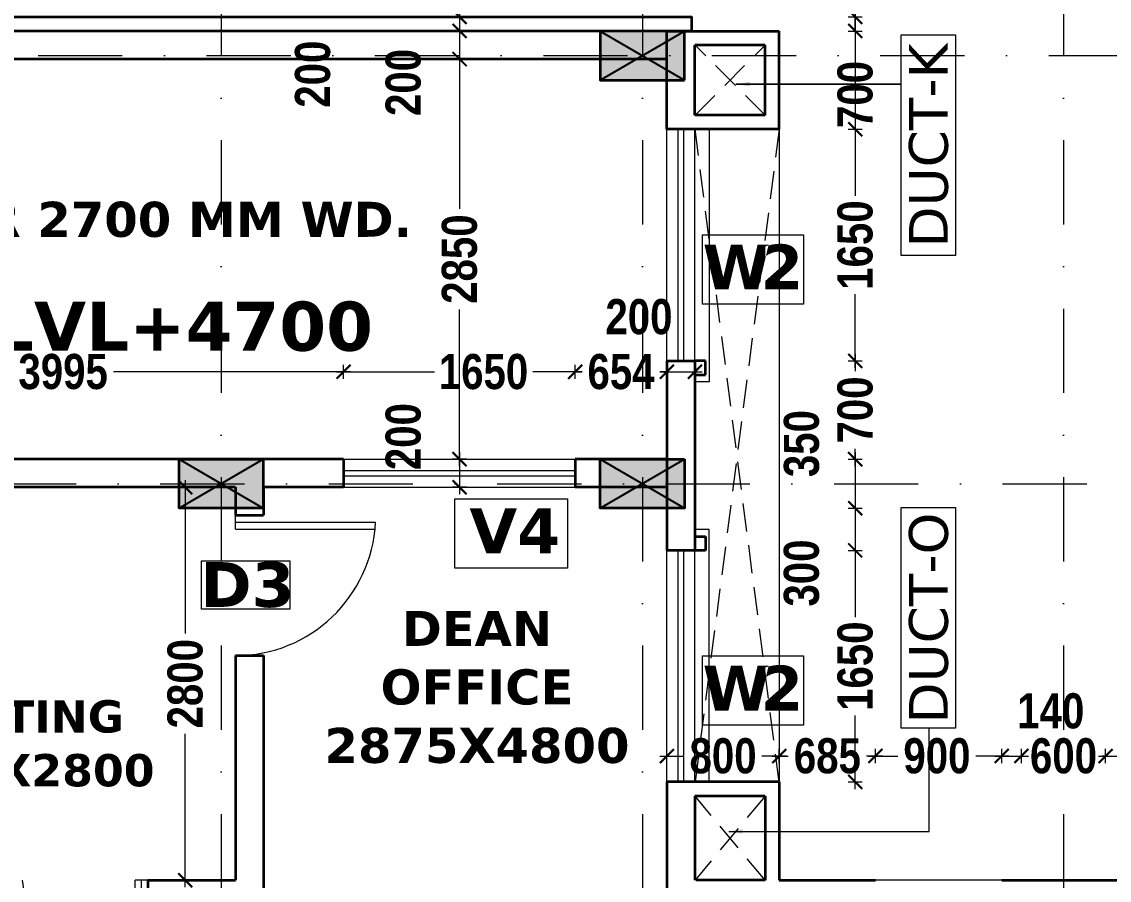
# Model space of a CAD drawing. Header units: millimetres. Extents: x -3092155 to 4513934, y -12317808 to 1850003.
# Drawn here: x -398756 to -391008, y -5721576 to -5715460 of the extents above; entities that cross this region are included whole.
import ezdxf

# ---------------------------------------------------------------- set-up
doc = ezdxf.new("R2010")
doc.units = ezdxf.units.MM
doc.header["$LTSCALE"] = 2
doc.header["$MEASUREMENT"] = 0
doc.header["$PDMODE"] = 34
doc.header["$PDSIZE"] = 500
doc.linetypes.add('DASHDOT', pattern=[1, 0.5, -0.25, 0, -0.25])
doc.linetypes.add('DASHED2', pattern=[0.375, 0.25, -0.125])
for name, color, linetype, lineweight in [('coloumn', 10, 'Continuous', 35), ('cornice', 12, 'Continuous', 25), ('D DIM', 250, 'Continuous', 9), ('D3', 10, 'Continuous', 5), ('DOOR', 27, 'Continuous', 5), ('DUCT', 37, 'Continuous', 35), ('expen. jt.', 130, 'Continuous', 35), ('glass', 5, 'Continuous', 15), ('GRID', 251, 'DASHDOT', 5), ('SILL', 74, 'Continuous', 9), ('TEXT', 7, 'Continuous', 13), ('VENTI', 162, 'Continuous', 5), ('W2', 162, 'Continuous', 5), ('WAll', 250, 'Continuous', 35)]:
    doc.layers.add(name, color=color, linetype=linetype, lineweight=lineweight)
doc.layers.add('DOT', color=7, linetype='DASHED2', lineweight=0, true_color=0x89067c)
doc.layers.add('duct text', color=7, linetype='Continuous', lineweight=5, true_color=0x30182a)
doc.styles.add('door', font='arial.ttf', dxfattribs={"height": 70})
doc.styles.add('INNER DIM', font='ARIALNB.TTF', dxfattribs={"height": 250})
doc.styles.add('style2', font='verdana.ttf')
doc.dimstyles.new('DOOR', dxfattribs={"dimtxt": 100, "dimasz": 100, "dimexe": 25, "dimexo": 50, "dimgap": 25, "dimtad": 0, "dimtih": 1, "dimtoh": 1, "dimdec": 0, "dimzin": 3, "dimdsep": 46, "dimtxsty": 'door', "dimblk": 'OBLIQUE', "dimcen": 200, "dimclrd": 256, "dimclre": 256, "dimclrt": 256, "dimadec": 0, "dimazin": 0, "dimtfac": 1, "dimtdec": 0, "dimtofl": 0, "dimtmove": 2, "dimatfit": 3, "dimfxl": 300, "dimfxlon": 1, "dimfrac": 1, "dimtolj": 1, "dimtzin": 0, "dimlwd": -1, "dimlwe": -1, "dimarcsym": 0})
doc.dimstyles.new('external final', dxfattribs={"dimscale": 0, "dimtxt": 250, "dimasz": 100, "dimexe": 50, "dimexo": 50, "dimgap": 50, "dimtad": 0, "dimdec": 0, "dimzin": 0, "dimdsep": 46, "dimtxsty": 'INNER DIM', "dimblk": 'ARCHTICK', "dimcen": 100, "dimdle": 50, "dimclrd": 256, "dimclre": 256, "dimclrt": 256, "dimadec": 0, "dimazin": 0, "dimtfac": 1, "dimtdec": 0, "dimtix": 1, "dimtmove": 1, "dimatfit": 3, "dimfxl": 50, "dimfxlon": 1, "dimtolj": 1, "dimtzin": 0, "dimlwd": -1, "dimlwe": -1, "dimarcsym": 1})
doc.dimstyles.new('INNER DIM', dxfattribs={"dimscale": 0, "dimtxt": 250, "dimasz": 100, "dimexe": 50, "dimexo": 50, "dimgap": 50, "dimtad": 0, "dimdec": 0, "dimzin": 0, "dimdsep": 46, "dimtxsty": 'INNER DIM', "dimblk": 'ARCHTICK', "dimcen": 100, "dimdle": 50, "dimclrd": 256, "dimclre": 256, "dimclrt": 256, "dimadec": 0, "dimazin": 0, "dimtfac": 1, "dimtdec": 0, "dimtix": 1, "dimtmove": 2, "dimatfit": 3, "dimfxl": 50, "dimfxlon": 1, "dimtolj": 1, "dimtzin": 0, "dimlwd": -1, "dimlwe": -1, "dimarcsym": 1})

# ---------------------------------------------------------------- blocks, each defined once
blk = doc.blocks.new('1000 DOOR R')
at = {"layer": 'DOOR', "color": 252, "ltscale": 200}
for p, q in [((-900, -900), (0, -900)), ((-900, -900), (-900, -950)), ((0, -1000), (0, -900)), ((-900, -950), (0, -950))]:
    blk.add_line(p, q, dxfattribs=at)
blk.add_arc((96.2, -1003), 1001.5, 95.46124, 174.09882, dxfattribs=at)
blk = doc.blocks.new('A$C782B46B9')
at = {"layer": 'DOOR', "ltscale": 100}
for p, q in [((998.8, 100), (3.8, 100)), ((998.8, 100), (998.8, 0)), ((998.8, 50), (0, 50))]:
    blk.add_line(p, q, dxfattribs=at)
blk.add_arc((998.8, 0), 1000, 90, 177.13402, dxfattribs=at)
blk = doc.blocks.new('_ArchTick')
at = {"color": 0, "linetype": 'ByBlock', "const_width": 0.15}
blk.add_lwpolyline([(-0.5, -0.5), (0.5, 0.5)], dxfattribs=at)
blk = doc.blocks.new('*D614')
at = {"layer": 'D DIM', "ltscale": 100, "transparency": 16777216}
for p, q in [((-392868.2, -5716226.2), (-392768.2, -5716226.2)), ((-392818.2, -5716176.2), (-392818.2, -5716701)), ((-392818.2, -5717926.2), (-392818.2, -5717401.5)), ((-392868.2, -5717876.2), (-392768.2, -5717876.2))]:
    blk.add_line(p, q, dxfattribs=at)
at = {"layer": 'Defpoints', "color": 0, "lineweight": 50, "ltscale": 100, "transparency": 16777216}
for p in [(-393359.7, -5716226.2), (-393959.3, -5717876.2), (-392818.2, -5717876.2)]:
    blk.add_point(p, dxfattribs=at)
at = {"layer": 'D DIM', "ltscale": 100, "transparency": 16777216, "xscale": 100, "yscale": 100, "zscale": 100}
for p, rotation in [((-392818.2, -5716226.2), 90), ((-392818.2, -5717876.2), 270)]:
    blk.add_blockref('_ArchTick', p, dxfattribs=dict(at, rotation=rotation))
at = {"layer": 'D DIM', "ltscale": 100, "transparency": 16777216, "insert": (-392818.2, -5717051.2), "char_height": 250, "attachment_point": 5, "rotation": 90, "style": 'INNER DIM'}
blk.add_mtext('\\A1;1650', dxfattribs=at)
blk = doc.blocks.new('*D615')
at = {"layer": 'D DIM', "ltscale": 100, "transparency": 16777216}
for p, q in [((-392818.2, -5717826.2), (-392818.2, -5717950.4)), ((-392868.2, -5717876.2), (-392768.2, -5717876.2)), ((-392818.2, -5718626.2), (-392818.2, -5718502.1)), ((-392868.2, -5718576.2), (-392768.2, -5718576.2))]:
    blk.add_line(p, q, dxfattribs=at)
at = {"layer": 'Defpoints', "color": 0, "lineweight": 50, "ltscale": 100, "transparency": 16777216}
for p in [(-393959.3, -5717876.2), (-394034.3, -5718576.2), (-392818.2, -5718576.2)]:
    blk.add_point(p, dxfattribs=at)
at = {"layer": 'D DIM', "ltscale": 100, "transparency": 16777216, "xscale": 100, "yscale": 100, "zscale": 100}
for p, rotation in [((-392818.2, -5717876.2), 90), ((-392818.2, -5718576.2), 270)]:
    blk.add_blockref('_ArchTick', p, dxfattribs=dict(at, rotation=rotation))
at = {"layer": 'D DIM', "ltscale": 100, "transparency": 16777216, "insert": (-392818.2, -5718226.2), "char_height": 250, "attachment_point": 5, "rotation": 90, "style": 'INNER DIM'}
blk.add_mtext('\\A1;700', dxfattribs=at)
blk = doc.blocks.new('*D118')
at = {"layer": 'D DIM', "ltscale": 100, "transparency": 16777216}
for p, q in [((-392817.8, -5718526.2), (-392817.8, -5718976.2)), ((-392867.8, -5718576.2), (-392767.8, -5718576.2)), ((-392867.8, -5718926.2), (-392767.8, -5718926.2))]:
    blk.add_line(p, q, dxfattribs=at)
at = {"layer": 'Defpoints', "color": 0, "lineweight": 50, "ltscale": 100, "transparency": 16777216}
for p in [(-394034.3, -5718576.2), (-394034.3, -5718926.2), (-392817.8, -5718926.2)]:
    blk.add_point(p, dxfattribs=at)
at = {"layer": 'D DIM', "ltscale": 100, "transparency": 16777216, "xscale": 100, "yscale": 100, "zscale": 100}
for p, rotation in [((-392817.8, -5718576.2), 90), ((-392817.8, -5718926.2), 270)]:
    blk.add_blockref('_ArchTick', p, dxfattribs=dict(at, rotation=rotation))
at = {"layer": 'D DIM', "ltscale": 100, "transparency": 16777216, "insert": (-393199.6, -5718465.5), "char_height": 250, "attachment_point": 5, "rotation": 90, "style": 'INNER DIM'}
blk.add_mtext('\\A1;350', dxfattribs=at)
blk = doc.blocks.new('*D616')
at = {"layer": 'D DIM', "ltscale": 100, "transparency": 16777216}
for p, q in [((-392818.2, -5718876.2), (-392818.2, -5719276.2)), ((-392868.2, -5718926.2), (-392768.2, -5718926.2)), ((-392868.2, -5719226.2), (-392768.2, -5719226.2))]:
    blk.add_line(p, q, dxfattribs=at)
at = {"layer": 'Defpoints', "color": 0, "lineweight": 50, "ltscale": 100, "transparency": 16777216}
for p in [(-394034.3, -5718926.2), (-393959.7, -5719226.2), (-392818.2, -5719226.2)]:
    blk.add_point(p, dxfattribs=at)
at = {"layer": 'D DIM', "ltscale": 100, "transparency": 16777216, "xscale": 100, "yscale": 100, "zscale": 100}
for p, rotation in [((-392818.2, -5718926.2), 90), ((-392818.2, -5719226.2), 270)]:
    blk.add_blockref('_ArchTick', p, dxfattribs=dict(at, rotation=rotation))
at = {"layer": 'D DIM', "ltscale": 100, "transparency": 16777216, "insert": (-393200, -5719387.6), "char_height": 250, "attachment_point": 5, "rotation": 90, "style": 'INNER DIM'}
blk.add_mtext('\\A1;300', dxfattribs=at)
blk = doc.blocks.new('*D617')
at = {"layer": 'D DIM', "ltscale": 100, "transparency": 16777216}
for p, q in [((-392818.2, -5719176.2), (-392818.2, -5719701)), ((-392868.2, -5719226.2), (-392768.2, -5719226.2)), ((-392818.2, -5720926.2), (-392818.2, -5720401.5)), ((-392868.2, -5720876.2), (-392768.2, -5720876.2))]:
    blk.add_line(p, q, dxfattribs=at)
at = {"layer": 'Defpoints', "color": 0, "lineweight": 50, "ltscale": 100, "transparency": 16777216}
for p in [(-393959.7, -5719226.2), (-393359.7, -5720876.2), (-392818.2, -5720876.2)]:
    blk.add_point(p, dxfattribs=at)
at = {"layer": 'D DIM', "ltscale": 100, "transparency": 16777216, "xscale": 100, "yscale": 100, "zscale": 100}
for p, rotation in [((-392818.2, -5719226.2), 90), ((-392818.2, -5720876.2), 270)]:
    blk.add_blockref('_ArchTick', p, dxfattribs=dict(at, rotation=rotation))
at = {"layer": 'D DIM', "ltscale": 100, "transparency": 16777216, "insert": (-392818.2, -5720051.2), "char_height": 250, "attachment_point": 5, "rotation": 90, "style": 'INNER DIM'}
blk.add_mtext('\\A1;1650', dxfattribs=at)
blk = doc.blocks.new('*D119')
at = {"layer": 'D DIM', "ltscale": 100, "transparency": 16777216}
for p, q in [((-393359.3, -5720741.1), (-393359.3, -5720641.1)), ((-392673.8, -5720741.1), (-392673.8, -5720641.1)), ((-393409.3, -5720691.1), (-393295.1, -5720691.1)), ((-392623.8, -5720691.1), (-392738, -5720691.1))]:
    blk.add_line(p, q, dxfattribs=at)
at = {"layer": 'Defpoints', "color": 0, "lineweight": 50, "ltscale": 100, "transparency": 16777216}
for p in [(-392673.8, -5720691.1), (-393359.3, -5721326.2), (-392673.8, -5721576.2)]:
    blk.add_point(p, dxfattribs=at)
at = {"layer": 'D DIM', "ltscale": 100, "transparency": 16777216, "xscale": 100, "yscale": 100, "zscale": 100}
for p, rotation in [((-393359.3, -5720691.1), 180.0000124864395), ((-392673.8, -5720691.1), 1.248643952554069e-05)]:
    blk.add_blockref('_ArchTick', p, dxfattribs=dict(at, rotation=rotation))
at = {"layer": 'D DIM', "ltscale": 100, "transparency": 16777216, "insert": (-393016.5, -5720691.1), "char_height": 250, "attachment_point": 5, "rotation": 0.00001, "style": 'INNER DIM'}
blk.add_mtext('\\A1;685', dxfattribs=at)
blk = doc.blocks.new('*D120')
at = {"layer": 'D DIM', "ltscale": 100, "transparency": 16777216}
for p, q in [((-392673.8, -5720741.1), (-392673.8, -5720641.1)), ((-391773.8, -5720741.1), (-391773.8, -5720641.1)), ((-392723.8, -5720691.1), (-392513.4, -5720691.1)), ((-391723.8, -5720691.1), (-391958.6, -5720691.1))]:
    blk.add_line(p, q, dxfattribs=at)
at = {"layer": 'Defpoints', "color": 0, "lineweight": 50, "ltscale": 100, "transparency": 16777216}
for p in [(-391773.8, -5720691.1), (-392673.8, -5721576.2), (-391773.8, -5721576.2)]:
    blk.add_point(p, dxfattribs=at)
at = {"layer": 'D DIM', "ltscale": 100, "transparency": 16777216, "xscale": 100, "yscale": 100, "zscale": 100}
for p, rotation in [((-392673.8, -5720691.1), 180.0000124864395), ((-391773.8, -5720691.1), 1.248643952554069e-05)]:
    blk.add_blockref('_ArchTick', p, dxfattribs=dict(at, rotation=rotation))
at = {"layer": 'D DIM', "ltscale": 100, "transparency": 16777216, "insert": (-392236, -5720691.1), "char_height": 250, "attachment_point": 5, "rotation": 0.00001, "style": 'INNER DIM'}
blk.add_mtext('\\A1;900', dxfattribs=at)
blk = doc.blocks.new('*D618')
at = {"layer": 'D DIM', "ltscale": 100, "transparency": 16777216}
for p, q in [((-391774.2, -5720741.1), (-391774.2, -5720641.1)), ((-391634.3, -5720741.1), (-391634.3, -5720641.1)), ((-391824.2, -5720691.1), (-391584.3, -5720691.1))]:
    blk.add_line(p, q, dxfattribs=at)
at = {"layer": 'Defpoints', "color": 0, "lineweight": 50, "ltscale": 100, "transparency": 16777216}
for p in [(-391634.3, -5720691.1), (-391774.2, -5721576.2), (-391634.3, -5721576.2)]:
    blk.add_point(p, dxfattribs=at)
at = {"layer": 'D DIM', "ltscale": 100, "transparency": 16777216, "xscale": 100, "yscale": 100, "zscale": 100}
for p, rotation in [((-391774.2, -5720691.1), 180.0000124864395), ((-391634.3, -5720691.1), 1.248643952554069e-05)]:
    blk.add_blockref('_ArchTick', p, dxfattribs=dict(at, rotation=rotation))
at = {"layer": 'D DIM', "ltscale": 100, "transparency": 16777216, "insert": (-391424.7, -5720371), "char_height": 250, "attachment_point": 5, "rotation": 0.00001, "style": 'INNER DIM'}
blk.add_mtext('\\A1;140', dxfattribs=at)
blk = doc.blocks.new('*D121')
at = {"layer": 'D DIM', "ltscale": 100, "transparency": 16777216}
for p, q in [((-391634.3, -5720741.1), (-391634.3, -5720641.1)), ((-391034.3, -5720741.1), (-391034.3, -5720641.1)), ((-391634.3, -5720691.1), (-391610.2, -5720691.1)), ((-391034.3, -5720691.1), (-391058.4, -5720691.1))]:
    blk.add_line(p, q, dxfattribs=at)
at = {"layer": 'Defpoints', "color": 0, "lineweight": 50, "ltscale": 100, "transparency": 16777216}
for p in [(-391034.3, -5720691.1), (-391634.3, -5721576.2), (-391034.3, -5721576.2)]:
    blk.add_point(p, dxfattribs=at)
at = {"layer": 'D DIM', "ltscale": 100, "transparency": 16777216, "insert": (-391334.3, -5720691.1), "char_height": 250, "attachment_point": 5, "rotation": 0.00001, "style": 'INNER DIM'}
blk.add_mtext('\\A1;600', dxfattribs=at)
blk = doc.blocks.new('*D619')
at = {"layer": 'D DIM', "ltscale": 100, "transparency": 16777216}
for p, q in [((-391034.3, -5720741.1), (-391034.3, -5720641.1)), ((-390094.3, -5720741.1), (-390094.3, -5720641.1)), ((-391084.3, -5720691.1), (-390841.7, -5720691.1)), ((-390044.3, -5720691.1), (-390286.9, -5720691.1))]:
    blk.add_line(p, q, dxfattribs=at)
at = {"layer": 'Defpoints', "color": 0, "lineweight": 50, "ltscale": 100, "transparency": 16777216}
for p in [(-390094.3, -5720691.1), (-391034.3, -5721576.2), (-390094.3, -5721576.2)]:
    blk.add_point(p, dxfattribs=at)
at = {"layer": 'D DIM', "ltscale": 100, "transparency": 16777216, "xscale": 100, "yscale": 100, "zscale": 100}
for p, rotation in [((-391034.3, -5720691.1), 180.0000124864395), ((-390094.3, -5720691.1), 1.248643952554069e-05)]:
    blk.add_blockref('_ArchTick', p, dxfattribs=dict(at, rotation=rotation))
at = {"layer": 'D DIM', "ltscale": 100, "transparency": 16777216, "insert": (-390564.3, -5720691.1), "char_height": 250, "attachment_point": 5, "rotation": 0.00001, "style": 'INNER DIM'}
blk.add_mtext('\\A1;940', dxfattribs=at)
blk = doc.blocks.new('TGTG')
at = {"layer": 'W2', "lineweight": 15, "ltscale": 0.1}
for p, q in [((-1113180.4, -7689731.8), (-1112459.8, -7689731.8)), ((-1113180.4, -7690225.8), (-1113180.4, -7689731.8)), ((-1112459.8, -7689731.8), (-1112459.8, -7690225.8)), ((-1112459.8, -7690225.8), (-1113180.4, -7690225.8))]:
    blk.add_line(p, q, dxfattribs=at)
at = {"layer": 'W2', "ltscale": 100, "insert": (-1113179.2, -7689802.3), "char_height": 320, "width": 715.003, "attachment_point": 1, "style": 'style2'}
blk.add_mtext('{\\fVerdana|b1|i0|c0|p34;\\T0.8;W2}', dxfattribs=at)
blk = doc.blocks.new('*D724')
at = {"layer": 'D DIM', "ltscale": 100, "transparency": 16777216}
for p, q in [((-400458.8, -5718003.9), (-400458.8, -5717903.9)), ((-396463.8, -5718003.9), (-396463.8, -5717903.9)), ((-400508.8, -5717953.9), (-398820.1, -5717953.9)), ((-396413.8, -5717953.9), (-398102.5, -5717953.9))]:
    blk.add_line(p, q, dxfattribs=at)
at = {"layer": 'Defpoints', "color": 0, "lineweight": 50, "ltscale": 100, "transparency": 16777216}
for p in [(-396463.8, -5717953.9), (-400458.8, -5718576.2), (-396463.8, -5718576.2)]:
    blk.add_point(p, dxfattribs=at)
at = {"layer": 'D DIM', "ltscale": 100, "transparency": 16777216, "xscale": 100, "yscale": 100, "zscale": 100, "rotation": 180}
blk.add_blockref('_ArchTick', (-400458.8, -5717953.9), dxfattribs=at)
at = {"layer": 'D DIM', "ltscale": 100, "transparency": 16777216, "xscale": 100, "yscale": 100, "zscale": 100}
blk.add_blockref('_ArchTick', (-396463.8, -5717953.9), dxfattribs=at)
at = {"layer": 'D DIM', "ltscale": 100, "transparency": 16777216, "insert": (-398461.3, -5717953.9), "char_height": 250, "attachment_point": 5, "style": 'INNER DIM'}
blk.add_mtext('\\A1;3995', dxfattribs=at)
blk = doc.blocks.new('*D725')
at = {"layer": 'D DIM', "ltscale": 100, "transparency": 16777216}
for p, q in [((-396463.8, -5718003.9), (-396463.8, -5717903.9)), ((-394813.8, -5718003.9), (-394813.8, -5717903.9)), ((-396513.8, -5717953.9), (-395816.6, -5717953.9)), ((-394763.8, -5717953.9), (-395116.1, -5717953.9))]:
    blk.add_line(p, q, dxfattribs=at)
at = {"layer": 'Defpoints', "color": 0, "lineweight": 50, "ltscale": 100, "transparency": 16777216}
for p in [(-394813.8, -5717953.9), (-396463.8, -5718576.2), (-394813.8, -5718576.2)]:
    blk.add_point(p, dxfattribs=at)
at = {"layer": 'D DIM', "ltscale": 100, "transparency": 16777216, "xscale": 100, "yscale": 100, "zscale": 100, "rotation": 180}
blk.add_blockref('_ArchTick', (-396463.8, -5717953.9), dxfattribs=at)
at = {"layer": 'D DIM', "ltscale": 100, "transparency": 16777216, "xscale": 100, "yscale": 100, "zscale": 100}
blk.add_blockref('_ArchTick', (-394813.8, -5717953.9), dxfattribs=at)
at = {"layer": 'D DIM', "ltscale": 100, "transparency": 16777216, "insert": (-395466.4, -5717953.9), "char_height": 250, "attachment_point": 5, "style": 'INNER DIM'}
blk.add_mtext('\\A1;1650', dxfattribs=at)
blk = doc.blocks.new('*D726')
at = {"layer": 'D DIM', "ltscale": 100, "transparency": 16777216}
for p, q in [((-394813.8, -5718003.9), (-394813.8, -5717903.9)), ((-394159.7, -5718003.9), (-394159.7, -5717903.9)), ((-394813.8, -5717953.9), (-394766.3, -5717953.9)), ((-394159.7, -5717953.9), (-394207.2, -5717953.9))]:
    blk.add_line(p, q, dxfattribs=at)
at = {"layer": 'Defpoints', "color": 0, "lineweight": 50, "ltscale": 100, "transparency": 16777216}
for p in [(-394159.7, -5717953.9), (-394159.7, -5718551.2), (-394813.8, -5718576.2)]:
    blk.add_point(p, dxfattribs=at)
at = {"layer": 'D DIM', "ltscale": 100, "transparency": 16777216, "insert": (-394486.8, -5717953.9), "char_height": 250, "attachment_point": 5, "style": 'INNER DIM'}
blk.add_mtext('\\A1;654', dxfattribs=at)
blk = doc.blocks.new('*D727')
at = {"layer": 'D DIM', "ltscale": 100, "transparency": 16777216}
for p, q in [((-394159.7, -5718003.9), (-394159.7, -5717903.9)), ((-393959.7, -5718003.9), (-393959.7, -5717903.9)), ((-394209.7, -5717953.9), (-393909.7, -5717953.9))]:
    blk.add_line(p, q, dxfattribs=at)
at = {"layer": 'Defpoints', "color": 0, "lineweight": 50, "ltscale": 100, "transparency": 16777216}
for p in [(-393959.7, -5717953.9), (-394159.7, -5718551.2), (-393959.7, -5718551.2)]:
    blk.add_point(p, dxfattribs=at)
at = {"layer": 'D DIM', "ltscale": 100, "transparency": 16777216, "xscale": 100, "yscale": 100, "zscale": 100, "rotation": 180}
blk.add_blockref('_ArchTick', (-394159.7, -5717953.9), dxfattribs=at)
at = {"layer": 'D DIM', "ltscale": 100, "transparency": 16777216, "xscale": 100, "yscale": 100, "zscale": 100}
blk.add_blockref('_ArchTick', (-393959.7, -5717953.9), dxfattribs=at)
at = {"layer": 'D DIM', "ltscale": 100, "transparency": 16777216, "insert": (-394358.8, -5717562.9), "char_height": 250, "attachment_point": 5, "style": 'INNER DIM'}
blk.add_mtext('\\A1;200', dxfattribs=at)
blk = doc.blocks.new('*D730')
at = {"layer": 'D DIM', "ltscale": 100, "transparency": 16777216}
for p, q in [((1048.8, 410.6), (-438739.1, 410.6)), ((-438689.1, 360.6), (-438689.1, 460.6)), ((998.8, 360.6), (998.8, 460.6))]:
    blk.add_line(p, q, dxfattribs=at)
at = {"layer": 'Defpoints', "color": 0, "lineweight": 50, "ltscale": 100, "transparency": 16777216}
for p in [(-438689.1, 410.6), (998.8, 0), (-438689.1, -5723126.2)]:
    blk.add_point(p, dxfattribs=at)
at = {"layer": 'D DIM', "ltscale": 100, "transparency": 16777216, "xscale": 100, "yscale": 100, "zscale": 100, "rotation": 180}
blk.add_blockref('_ArchTick', (-438689.1, 410.6), dxfattribs=at)
at = {"layer": 'D DIM', "ltscale": 100, "transparency": 16777216, "xscale": 100, "yscale": 100, "zscale": 100}
blk.add_blockref('_ArchTick', (998.8, 410.6), dxfattribs=at)
at = {"layer": 'D DIM', "ltscale": 100, "transparency": 16777216, "insert": (1326.5, 835.2), "char_height": 250, "attachment_point": 5, "style": 'INNER DIM'}
blk.add_mtext('\\A1;439688', dxfattribs=at)
blk = doc.blocks.new('*D334')
at = {"layer": 'D DIM', "ltscale": 100, "transparency": 16777216}
for p, q in [((-395586.9, -5715226.2), (-395686.9, -5715226.2)), ((-395636.9, -5715176.2), (-395636.9, -5715476.2)), ((-395586.9, -5715426.2), (-395686.9, -5715426.2))]:
    blk.add_line(p, q, dxfattribs=at)
at = {"layer": 'Defpoints', "color": 0, "lineweight": 50, "ltscale": 100, "transparency": 16777216}
for p in [(-395306.3, -5715226.2), (-395636.9, -5715426.2), (-395306.3, -5715426.2)]:
    blk.add_point(p, dxfattribs=at)
at = {"layer": 'D DIM', "ltscale": 100, "transparency": 16777216, "xscale": 100, "yscale": 100, "zscale": 100}
for p, rotation in [((-395636.9, -5715226.2), 90), ((-395636.9, -5715426.2), 270)]:
    blk.add_blockref('_ArchTick', p, dxfattribs=dict(at, rotation=rotation))
at = {"layer": 'D DIM', "ltscale": 100, "transparency": 16777216, "insert": (-396682.9, -5715833.8), "char_height": 250, "attachment_point": 5, "rotation": 90, "style": 'INNER DIM'}
blk.add_mtext('\\A1;200', dxfattribs=at)
blk = doc.blocks.new('*D335')
at = {"layer": 'D DIM', "ltscale": 100, "transparency": 16777216}
for p, q in [((-395586.9, -5715526.2), (-395686.9, -5715526.2)), ((-395636.9, -5715476.2), (-395636.9, -5715776.2)), ((-395586.9, -5715726.2), (-395686.9, -5715726.2))]:
    blk.add_line(p, q, dxfattribs=at)
at = {"layer": 'Defpoints', "color": 0, "lineweight": 50, "ltscale": 100, "transparency": 16777216}
for p in [(-395306.3, -5715526.2), (-395636.9, -5715726.2), (-395306.3, -5715726.2)]:
    blk.add_point(p, dxfattribs=at)
at = {"layer": 'D DIM', "ltscale": 100, "transparency": 16777216, "xscale": 100, "yscale": 100, "zscale": 100}
for p, rotation in [((-395636.9, -5715526.2), 90), ((-395636.9, -5715726.2), 270)]:
    blk.add_blockref('_ArchTick', p, dxfattribs=dict(at, rotation=rotation))
at = {"layer": 'D DIM', "ltscale": 100, "transparency": 16777216, "insert": (-396037.4, -5715892.6), "char_height": 250, "attachment_point": 5, "rotation": 90, "style": 'INNER DIM'}
blk.add_mtext('\\A1;200', dxfattribs=at)
blk = doc.blocks.new('*D336')
at = {"layer": 'D DIM', "ltscale": 100, "transparency": 16777216}
for p, q in [((-395636.9, -5715676.2), (-395636.9, -5716793.3)), ((-395586.9, -5715726.2), (-395686.9, -5715726.2)), ((-395636.9, -5718626.2), (-395636.9, -5717509.2)), ((-395586.9, -5718576.2), (-395686.9, -5718576.2))]:
    blk.add_line(p, q, dxfattribs=at)
at = {"layer": 'Defpoints', "color": 0, "lineweight": 50, "ltscale": 100, "transparency": 16777216}
for p in [(-395306.3, -5715726.2), (-395636.9, -5718576.2), (-395306.3, -5718576.2)]:
    blk.add_point(p, dxfattribs=at)
at = {"layer": 'D DIM', "ltscale": 100, "transparency": 16777216, "xscale": 100, "yscale": 100, "zscale": 100}
for p, rotation in [((-395636.9, -5715726.2), 90), ((-395636.9, -5718576.2), 270)]:
    blk.add_blockref('_ArchTick', p, dxfattribs=dict(at, rotation=rotation))
at = {"layer": 'D DIM', "ltscale": 100, "transparency": 16777216, "insert": (-395636.9, -5717151.2), "char_height": 250, "attachment_point": 5, "rotation": 90, "style": 'INNER DIM'}
blk.add_mtext('\\A1;2850', dxfattribs=at)
blk = doc.blocks.new('*D337')
at = {"layer": 'D DIM', "ltscale": 100, "transparency": 16777216}
for p, q in [((-395636.9, -5718526.2), (-395636.9, -5718826.2)), ((-395586.9, -5718576.2), (-395686.9, -5718576.2)), ((-395586.9, -5718776.2), (-395686.9, -5718776.2))]:
    blk.add_line(p, q, dxfattribs=at)
at = {"layer": 'Defpoints', "color": 0, "lineweight": 50, "ltscale": 100, "transparency": 16777216}
for p in [(-395306.3, -5718576.2), (-395636.9, -5718776.2), (-395306.3, -5718776.2)]:
    blk.add_point(p, dxfattribs=at)
at = {"layer": 'D DIM', "ltscale": 100, "transparency": 16777216, "xscale": 100, "yscale": 100, "zscale": 100}
for p, rotation in [((-395636.9, -5718576.2), 90), ((-395636.9, -5718776.2), 270)]:
    blk.add_blockref('_ArchTick', p, dxfattribs=dict(at, rotation=rotation))
at = {"layer": 'D DIM', "ltscale": 100, "transparency": 16777216, "insert": (-396037.4, -5718415.8), "char_height": 250, "attachment_point": 5, "rotation": 90, "style": 'INNER DIM'}
blk.add_mtext('\\A1;200', dxfattribs=at)
blk = doc.blocks.new('*D886')
at = {"layer": 'D DIM', "ltscale": 100, "transparency": 16777216}
for p, q in [((-392818.2, -5715526.2), (-392818.2, -5715426.2)), ((-392868.2, -5715526.2), (-392768.2, -5715526.2)), ((-392818.2, -5715526.2), (-392818.2, -5716226.2)), ((-392868.2, -5716226.2), (-392768.2, -5716226.2)), ((-392818.2, -5716226.2), (-392818.2, -5716326.2))]:
    blk.add_line(p, q, dxfattribs=at)
at = {"layer": 'Defpoints', "color": 0, "lineweight": 50, "ltscale": 100, "transparency": 16777216}
for p in [(-393359.7, -5715526.2), (-393359.7, -5716226.2), (-392818.2, -5716226.2)]:
    blk.add_point(p, dxfattribs=at)
at = {"layer": 'D DIM', "ltscale": 100, "transparency": 16777216, "xscale": 100, "yscale": 100, "zscale": 100}
for p, rotation in [((-392818.2, -5715526.2), 270), ((-392818.2, -5716226.2), 90)]:
    blk.add_blockref('_ArchTick', p, dxfattribs=dict(at, rotation=rotation))
at = {"layer": 'D DIM', "ltscale": 100, "transparency": 16777216, "insert": (-392818.2, -5715978.5), "char_height": 250, "attachment_point": 5, "rotation": 90, "style": 'INNER DIM'}
blk.add_mtext('\\A1;700', dxfattribs=at)
blk = doc.blocks.new('*D887')
at = {"layer": 'D DIM', "ltscale": 100, "transparency": 16777216}
for p, q in [((-392818.2, -5714776.2), (-392818.2, -5714676.2)), ((-392868.2, -5714776.2), (-392768.2, -5714776.2)), ((-392818.2, -5714776.2), (-392818.2, -5715426.2)), ((-392868.2, -5715426.2), (-392768.2, -5715426.2)), ((-392818.2, -5715426.2), (-392818.2, -5715526.2))]:
    blk.add_line(p, q, dxfattribs=at)
at = {"layer": 'Defpoints', "color": 0, "lineweight": 50, "ltscale": 100, "transparency": 16777216}
for p in [(-393359.7, -5714776.2), (-393359.7, -5715426.2), (-392818.2, -5715426.2)]:
    blk.add_point(p, dxfattribs=at)
at = {"layer": 'D DIM', "ltscale": 100, "transparency": 16777216, "xscale": 100, "yscale": 100, "zscale": 100}
for p, rotation in [((-392818.2, -5714776.2), 270), ((-392818.2, -5715426.2), 90)]:
    blk.add_blockref('_ArchTick', p, dxfattribs=dict(at, rotation=rotation))
at = {"layer": 'D DIM', "ltscale": 100, "transparency": 16777216, "insert": (-392818.2, -5715003.1), "char_height": 250, "attachment_point": 5, "rotation": 90, "style": 'INNER DIM'}
blk.add_mtext('\\A1;650', dxfattribs=at)
blk = doc.blocks.new('*D912')
at = {"layer": 'D DIM', "ltscale": 100, "transparency": 16777216}
for p, q in [((-394159.7, -5720741.1), (-394159.7, -5720641.1)), ((-393359.7, -5720741.1), (-393359.7, -5720641.1)), ((-394209.7, -5720691.1), (-394035.8, -5720691.1)), ((-393309.7, -5720691.1), (-393483.7, -5720691.1))]:
    blk.add_line(p, q, dxfattribs=at)
at = {"layer": 'Defpoints', "color": 0, "lineweight": 50, "ltscale": 100, "transparency": 16777216}
for p in [(-394159.7, -5720691.1), (-394159.7, -5720876.2), (-393359.7, -5720876.2)]:
    blk.add_point(p, dxfattribs=at)
at = {"layer": 'D DIM', "ltscale": 100, "transparency": 16777216, "xscale": 100, "yscale": 100, "zscale": 100, "rotation": 180}
blk.add_blockref('_ArchTick', (-394159.7, -5720691.1), dxfattribs=at)
at = {"layer": 'D DIM', "ltscale": 100, "transparency": 16777216, "xscale": 100, "yscale": 100, "zscale": 100}
blk.add_blockref('_ArchTick', (-393359.7, -5720691.1), dxfattribs=at)
at = {"layer": 'D DIM', "ltscale": 100, "transparency": 16777216, "insert": (-393759.7, -5720691.1), "char_height": 250, "attachment_point": 5, "style": 'INNER DIM'}
blk.add_mtext('\\A1;800', dxfattribs=at)
blk = doc.blocks.new('*D924')
at = {"layer": 'D DIM', "ltscale": 100, "transparency": 16777216}
for p, q in [((-397591.6, -5718726.2), (-397591.6, -5719818.3)), ((-397641.6, -5718776.2), (-397541.6, -5718776.2)), ((-397591.6, -5721626.2), (-397591.6, -5720534.2)), ((-397641.6, -5721576.2), (-397541.6, -5721576.2))]:
    blk.add_line(p, q, dxfattribs=at)
at = {"layer": 'Defpoints', "color": 0, "lineweight": 50, "ltscale": 100, "transparency": 16777216}
for p in [(-397969.4, -5718776.2), (-397858.4, -5721576.2), (-397591.6, -5721576.2)]:
    blk.add_point(p, dxfattribs=at)
at = {"layer": 'D DIM', "ltscale": 100, "transparency": 16777216, "xscale": 100, "yscale": 100, "zscale": 100}
for p, rotation in [((-397591.6, -5718776.2), 90), ((-397591.6, -5721576.2), 270)]:
    blk.add_blockref('_ArchTick', p, dxfattribs=dict(at, rotation=rotation))
at = {"layer": 'D DIM', "ltscale": 100, "transparency": 16777216, "insert": (-397591.6, -5720176.2), "char_height": 250, "attachment_point": 5, "rotation": 90, "style": 'INNER DIM'}
blk.add_mtext('\\A1;2800', dxfattribs=at)
blk = doc.blocks.new('F.F')
at = {"layer": 'coloumn', "ltscale": 100}
for points in [[(-166655.3, -5869206.2), (-166655.3, -5868856.2), (-167255.3, -5868856.2), (-167255.3, -5869206.2)], [(-169655.3, -5871906.2), (-169655.3, -5872256.2), (-170255.3, -5872256.2), (-170255.3, -5871906.2)], [(-166655.3, -5871906.2), (-166655.3, -5872256.2), (-167255.3, -5872256.2), (-167255.3, -5871906.2)]]:
    blk.add_hatch(color=256, dxfattribs=at).paths.add_polyline_path(points)
at = {"layer": 'coloumn', "lineweight": 25, "ltscale": 100}
for p, q in [((-167255.3, -5868856.2), (-166655.3, -5869206.2)), ((-167255.3, -5869206.2), (-166655.3, -5868856.2)), ((-170255.3, -5872256.2), (-169655.3, -5871906.2)), ((-170255.3, -5871906.2), (-169655.3, -5872256.2)), ((-167255.3, -5872256.2), (-166655.3, -5871906.2)), ((-167255.3, -5871906.2), (-166655.3, -5872256.2))]:
    blk.add_line(p, q, dxfattribs=at)
at = {"layer": 'coloumn', "ltscale": 100}
for points in [[(-166655.3, -5869206.2), (-166655.3, -5868856.2), (-167255.3, -5868856.2), (-167255.3, -5869206.2)], [(-169655.3, -5871906.2), (-169655.3, -5872256.2), (-170255.3, -5872256.2), (-170255.3, -5871906.2)], [(-166655.3, -5871906.2), (-166655.3, -5872256.2), (-167255.3, -5872256.2), (-167255.3, -5871906.2)]]:
    blk.add_lwpolyline(points, close=True, dxfattribs=at)
blk = doc.blocks.new('_Oblique')
at = {"color": 0, "linetype": 'ByBlock', "lineweight": -2}
blk.add_line((-0.5, -0.5), (0.5, 0.5), dxfattribs=at)
blk = doc.blocks.new('6yuj6kit')
at = {"layer": 'duct text', "ltscale": 0.1}
for points in [[(-103817.8, -5645713.7), (-103817.8, -5644141.2), (-103431.7, -5644141.2), (-103431.7, -5645713.7)], [(-103817.8, -5649079.7), (-103817.8, -5647507.1), (-103431.7, -5647507.1), (-103431.7, -5649079.7)]]:
    blk.add_lwpolyline(points, close=True, dxfattribs=at)
at = {"layer": 'duct text', "ltscale": 0.1, "char_height": 276.639, "width": 1547.237, "attachment_point": 5, "rotation": 90, "style": 'style2'}
for s, insert in [('\\pxt11;DUCT-K', (-103621.3, -5644929.1)), ('\\pxt11;DUCT-O', (-103621.3, -5648295.1))]:
    blk.add_mtext(s, dxfattribs=dict(at, insert=insert))
at = {"layer": 'duct text', "ltscale": 0.1}
for points in [[(-104996.2, -5644492), (-103817.8, -5644492), (-104996.2, -5644492)], [(-105046.1, -5649815.5), (-103618.1, -5649815.5), (-103618.1, -5649079.7)]]:
    blk.add_leader(points, dimstyle='DOOR', dxfattribs=at)

msp = doc.modelspace()

# ---------------------------------------------------------------- linework, layer by layer
at = {"layer": 'D3', "ltscale": 0.1}
msp.add_lwpolyline([(-397474.7, -5719300.8), (-396845.6, -5719300.8), (-396845.6, -5719646), (-397474.7, -5719646)], close=True, dxfattribs=at)
at = {"layer": 'DOT', "ltscale": 400}
for p, q in [((-393959.3, -5716126.2), (-393459.3, -5715626.2)), ((-393459.3, -5716126.2), (-393959.3, -5715626.2)), ((-393359.3, -5720876.2), (-393959.3, -5716226.2)), ((-393359.3, -5716226.2), (-393959.3, -5720876.2)), ((-393459.3, -5721576.2), (-393959.3, -5720976.2)), ((-393459.3, -5720976.2), (-393959.3, -5721576.2))]:
    msp.add_line(p, q, dxfattribs=at)
at = {"layer": 'DUCT', "ltscale": 100}
for p, q in [((-394159.7, -5716226.2), (-394159.7, -5715526.2)), ((-394159.7, -5715526.2), (-393359.7, -5715526.2)), ((-393359.7, -5716226.2), (-393359.7, -5715526.2)), ((-393459.7, -5715626.2), (-393959.7, -5715626.2)), ((-393959.7, -5716126.2), (-393959.7, -5715626.2)), ((-393459.7, -5716126.2), (-393459.7, -5715626.2)), ((-393459.7, -5716126.2), (-393959.7, -5716126.2)), ((-393359.7, -5716226.2), (-394159.7, -5716226.2)), ((-394159.7, -5717876.2), (-394159.7, -5719226.2)), ((-394159.7, -5717876.2), (-393959.3, -5717876.2)), ((-393959.7, -5717876.2), (-393959.7, -5719226.2)), ((-393884.3, -5717876.2), (-393959.3, -5717876.2)), ((-393884.3, -5717976.2), (-393884.3, -5717876.2)), ((-393959.3, -5717976.2), (-393884.3, -5717976.2)), ((-393959.3, -5719126.2), (-393884.3, -5719126.2)), ((-393884.3, -5719126.2), (-393884.3, -5719226.2)), ((-393959.7, -5719226.2), (-394159.7, -5719226.2)), ((-393884.3, -5719226.2), (-393959.3, -5719226.2)), ((-393359.7, -5720876.2), (-394159.7, -5720876.2)), ((-394159.7, -5720876.2), (-394159.7, -5721776.2)), ((-393359.7, -5720876.2), (-393359.7, -5721576.2)), ((-393959.7, -5720976.2), (-393959.7, -5721576.2)), ((-393459.7, -5720976.2), (-393959.7, -5720976.2)), ((-393459.7, -5720976.2), (-393459.7, -5721576.2)), ((-393459.7, -5721576.2), (-393950.5, -5721576.2)), ((-393359.7, -5721576.2), (-392674.2, -5721576.2)), ((-391774.2, -5721576.2), (-390094.3, -5721576.2))]:
    msp.add_line(p, q, dxfattribs=at)
at = {"layer": 'expen. jt.', "ltscale": 100}
msp.add_lwpolyline([(-393983.8, -5715526.2), (-438913.8, -5715526.2), (-438913.8, -5715426.2), (-393983.8, -5715426.2)], close=True, dxfattribs=at)
at = {"layer": 'glass', "ltscale": 100}
for p, q in [((-394079.7, -5717876.2), (-394079.7, -5716226.2)), ((-394039.7, -5717876.2), (-394039.7, -5716226.2)), ((-396463.8, -5718656.2), (-394813.8, -5718656.2)), ((-396463.8, -5718696.2), (-394813.8, -5718696.2)), ((-394079.7, -5720876.2), (-394079.7, -5719226.2)), ((-394039.7, -5720876.2), (-394039.7, -5719226.2))]:
    msp.add_line(p, q, dxfattribs=at)
at = {"layer": 'GRID', "color": 5, "ltscale": 600}
for p, q in [((-397335.1, -5657499.4), (-397335.1, -5742293.2)), ((-394334.7, -5657499.4), (-394334.7, -5742293.2)), ((-391334.7, -5657499.4), (-391334.7, -5742293.2))]:
    msp.add_line(p, q, dxfattribs=at)
at = {"layer": 'GRID', "color": 6, "ltscale": 600}
for p, q in [((-461044.9, -5715701.2), (-366465.5, -5715701.2)), ((-460174.6, -5718751.2), (-367335.1, -5718751.2))]:
    msp.add_line(p, q, dxfattribs=at)
at = {"layer": 'SILL', "ltscale": 100}
for p, q in [((-394159.7, -5717876.2), (-394159.7, -5716226.2)), ((-393959.7, -5717876.2), (-393959.7, -5716226.2)), ((-393859.3, -5716226.2), (-393859.3, -5718025.8)), ((-393359.3, -5716226.2), (-393359.3, -5720876.2)), ((-393859.3, -5718025.8), (-393959.3, -5718025.8)), ((-396463.8, -5718576.2), (-394813.8, -5718576.2)), ((-396463.8, -5718776.2), (-394813.8, -5718776.2)), ((-393859.3, -5719076.6), (-393959.3, -5719076.6)), ((-393859.3, -5720876.2), (-393859.3, -5719076.6)), ((-394159.7, -5720876.2), (-394159.7, -5719226.2)), ((-393959.7, -5720876.2), (-393959.7, -5719226.2)), ((-391774.2, -5721576.2), (-392674.2, -5721576.2))]:
    msp.add_line(p, q, dxfattribs=at)
at = {"layer": 'VENTI', "ltscale": 0.1}
msp.add_lwpolyline([(-395670.4, -5718859.6), (-394868.7, -5718859.6), (-394868.7, -5719353.6), (-395670.4, -5719353.6)], close=True, dxfattribs=at)
at = {"layer": 'WAll', "ltscale": 100}
for p, q in [((-393983.8, -5715526.2), (-406879.3, -5715526.2)), ((-394159.3, -5715726.2), (-406728.8, -5715726.2)), ((-396463.8, -5718576.2), (-400458.8, -5718576.2)), ((-396463.8, -5718576.2), (-396463.8, -5718776.2)), ((-394159.3, -5718576.2), (-394813.8, -5718576.2)), ((-394813.8, -5718576.2), (-394813.8, -5718776.2)), ((-397234.3, -5718776.2), (-400258.8, -5718776.2)), ((-397234.3, -5718776.2), (-397234.3, -5718976.2)), ((-397034.3, -5718776.2), (-397034.3, -5718976.2)), ((-396463.8, -5718776.2), (-397034.3, -5718776.2)), ((-394159.3, -5718776.2), (-394813.8, -5718776.2)), ((-397234.3, -5718976.2), (-397034.3, -5718976.2)), ((-397234.3, -5719976.2), (-397234.3, -5721576.2)), ((-397234.3, -5719976.2), (-397034.3, -5719976.2)), ((-397034.3, -5719976.2), (-397034.3, -5723576.2)), ((-397858.8, -5721576.2), (-397858.8, -5721776.2)), ((-397858.8, -5721576.2), (-397234.3, -5721576.2))]:
    msp.add_line(p, q, dxfattribs=at)

# ---------------------------------------------------------------- block references
at = {"layer": 'coloumn'}
msp.add_blockref('F.F', (-227379.8, 153330), dxfattribs=at)
at = {"layer": 'cornice', "color": 3, "lineweight": 50}
msp.add_blockref('6yuj6kit', (-288672.7, -71412.7), dxfattribs=at)
at = {"layer": 'DOOR', "ltscale": 100, "rotation": 180}
msp.add_blockref('A$C782B46B9', (-396235.5, -5718976.2), dxfattribs=at)
at = {"layer": 'DOOR', "ltscale": 100, "extrusion": (0, 0, -1), "xscale": -0.900109562149737, "yscale": 0.900109562149737, "zscale": -0.9001095625609229, "rotation": 270}
msp.add_blockref('1000 DOOR R', (398758.9, -5721576.2), dxfattribs=at)
at = {"layer": 'W2'}
for p in [(719273.7, 1972754.6), (719273.7, 1969754.6)]:
    msp.add_blockref('TGTG', p, dxfattribs=at)

# ---------------------------------------------------------------- texts
at = {"layer": 'D3', "ltscale": 0.1, "insert": (-397147.8, -5719472.6), "char_height": 320, "attachment_point": 5, "style": 'style2'}
msp.add_mtext('\\pxt11;{\\fVerdana|b1|i0|c0|p34;D3}', dxfattribs=at)
at = {"layer": 'TEXT', "ltscale": 0.1, "attachment_point": 5, "style": 'style2'}
for s, insert, char_height in [('{\\fVerdana|b1|i0|c0|p34;CORRIDOR 2700 MM WD.  }', (-398390.2, -5716870), 250), ('\\pxt11;{\\fVerdana|b1|i0|c0|p34;LVL+4700}', (-397614.3, -5717632.5), 350), ('\\pxt11;{\\fVerdana|b1|i0|c0|p34;DEAN \\POFFICE\\P2875X4800}', (-395512.8, -5720201.1), 250), ('\\pxt11;{\\fVerdana|b1|i0|c0|p34;WAITING\\P3025X2800}', (-398809.7, -5720602.7), 230)]:
    msp.add_mtext(s, dxfattribs=dict(at, insert=insert, char_height=char_height))
at = {"layer": 'VENTI', "ltscale": 0.1, "insert": (-395243.8, -5719087), "char_height": 320, "attachment_point": 5, "style": 'style2'}
msp.add_mtext('\\pxt11;{\\fVerdana|b1|i0|c0|p34;V4}', dxfattribs=at)

# ---------------------------------------------------------------- dimensions: what is measured, and where the dimension line sits
at = {"layer": 'D DIM', "ltscale": 100}
for base, p1, p2, picture, middle in [((-438689.1, 410.6), (998.8, 0), (-438689.1, -5723126.2), '*D730', (1326.5, 835.2)), ((-393959.7, -5717953.9), (-394159.7, -5718551.2), (-393959.7, -5718551.2), '*D727', (-394358.8, -5717562.9)), ((-394813.8, -5717953.9), (-396463.8, -5718576.2), (-394813.8, -5718576.2), '*D725', (-395466.4, -5717953.9))]:
    dim = msp.add_linear_dim(base=base, p1=p1, p2=p2, dimstyle='INNER DIM', override={"dimscale": 1}, dxfattribs=at)
    dim.commit()
    dim.dimension.update_dxf_attribs({"geometry": picture, "text_midpoint": middle, "dimtype": 160})
for base, p1, p2, angle, picture, middle in [((-392818.2, -5715426.2), (-393359.7, -5714776.2), (-393359.7, -5715426.2), 90, '*D887', (-392818.2, -5715003.1)), ((-395636.9, -5715426.2), (-395306.3, -5715226.2), (-395306.3, -5715426.2), 90, '*D334', (-396682.9, -5715833.8)), ((-395636.9, -5715726.2), (-395306.3, -5715526.2), (-395306.3, -5715726.2), 90, '*D335', (-396037.4, -5715892.6)), ((-392818.2, -5716226.2), (-393359.7, -5715526.2), (-393359.7, -5716226.2), 90, '*D886', (-392818.2, -5715978.5)), ((-395636.9, -5718776.2), (-395306.3, -5718576.2), (-395306.3, -5718776.2), 90, '*D337', (-396037.4, -5718415.8)), ((-392817.8, -5718926.2), (-394034.3, -5718576.2), (-394034.3, -5718926.2), 90, '*D118', (-393199.6, -5718465.5)), ((-392818.2, -5719226.2), (-394034.3, -5718926.2), (-393959.7, -5719226.2), 90, '*D616', (-393200, -5719387.6)), ((-391634.3, -5720691.1), (-391774.2, -5721576.2), (-391634.3, -5721576.2), 180.00001, '*D618', (-391424.7, -5720371)), ((-391773.8, -5720691.1), (-392673.8, -5721576.2), (-391773.8, -5721576.2), 180.00001, '*D120', (-392236, -5720691.1))]:
    dim = msp.add_linear_dim(base=base, p1=p1, p2=p2, angle=angle, dimstyle='INNER DIM', override={"dimscale": 1}, dxfattribs=at)
    dim.commit()
    dim.dimension.update_dxf_attribs({"geometry": picture, "text_midpoint": middle, "dimtype": 160})
for base, p1, p2, angle, dimstyle, picture, middle in [((-395636.9, -5718576.2), (-395306.3, -5715726.2), (-395306.3, -5718576.2), 90, 'INNER DIM', '*D336', (-395636.9, -5717151.2)), ((-392818.2, -5717876.2), (-393359.7, -5716226.2), (-393959.3, -5717876.2), 90, 'INNER DIM', '*D614', (-392818.2, -5717051.2)), ((-392818.2, -5718576.2), (-393959.3, -5717876.2), (-394034.3, -5718576.2), 90, 'INNER DIM', '*D615', (-392818.2, -5718226.2)), ((-397591.6, -5721576.2), (-397969.4, -5718776.2), (-397858.4, -5721576.2), 90, 'external final', '*D924', (-397591.6, -5720176.2)), ((-392818.2, -5720876.2), (-393959.7, -5719226.2), (-393359.7, -5720876.2), 90, 'INNER DIM', '*D617', (-392818.2, -5720051.2)), ((-392673.8, -5720691.1), (-393359.3, -5721326.2), (-392673.8, -5721576.2), 180.00001, 'INNER DIM', '*D119', (-393016.5, -5720691.1)), ((-391034.3, -5720691.1), (-391634.3, -5721576.2), (-391034.3, -5721576.2), 180.00001, 'INNER DIM', '*D121', (-391334.3, -5720691.1)), ((-390094.3, -5720691.1), (-391034.3, -5721576.2), (-390094.3, -5721576.2), 180.00001, 'INNER DIM', '*D619', (-390564.3, -5720691.1))]:
    dim = msp.add_linear_dim(base=base, p1=p1, p2=p2, angle=angle, dimstyle=dimstyle, override={"dimscale": 1}, dxfattribs=at)
    dim.commit()
    dim.dimension.update_dxf_attribs({"geometry": picture, "text_midpoint": middle})
for base, p1, p2, picture, middle in [((-396463.8, -5717953.9), (-400458.8, -5718576.2), (-396463.8, -5718576.2), '*D724', (-398461.3, -5717953.9)), ((-394159.7, -5717953.9), (-394813.8, -5718576.2), (-394159.7, -5718551.2), '*D726', (-394486.8, -5717953.9)), ((-394159.7, -5720691.1), (-393359.7, -5720876.2), (-394159.7, -5720876.2), '*D912', (-393759.7, -5720691.1))]:
    dim = msp.add_linear_dim(base=base, p1=p1, p2=p2, dimstyle='INNER DIM', override={"dimscale": 1}, dxfattribs=at)
    dim.commit()
    dim.dimension.update_dxf_attribs({"geometry": picture, "text_midpoint": middle})

doc.saveas('drawing.dxf')
